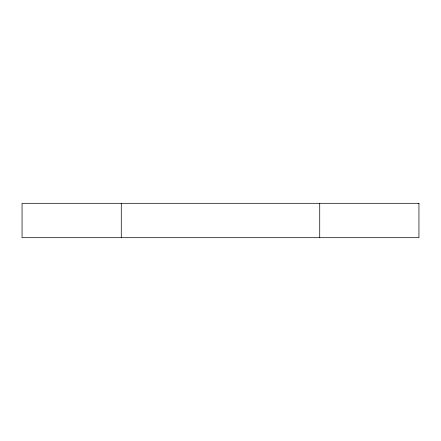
<?xml version="1.0" encoding="UTF-8"?>
<svg xmlns="http://www.w3.org/2000/svg" width="441" height="441" viewBox="0 0 441 441"><rect width="100%" height="100%" fill="white"/><g stroke="black" fill="none" stroke-linecap="round" stroke-linejoin="round"><path stroke-width="0.66" d="M319.725 203.312L319.725 237.688M121.275 203.312L121.275 237.688M418.95 203.312L22.05 203.312L22.05 237.688L418.95 237.688L418.95 203.312"/></g></svg>
